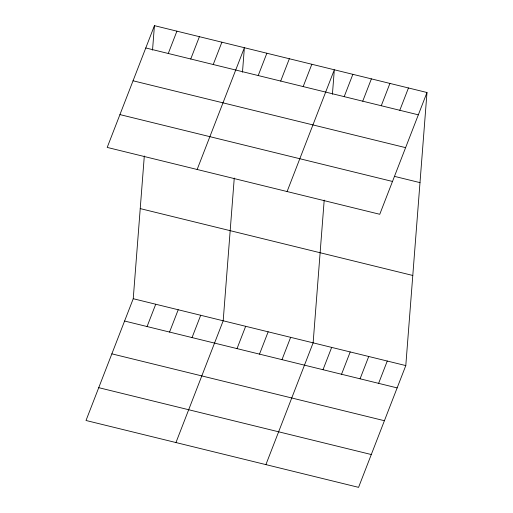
<?xml version="1.0" encoding="UTF-8"?>
<svg xmlns="http://www.w3.org/2000/svg" width="513" height="513" viewBox="0 0 513 513"><rect width="100%" height="100%" fill="white"/><g stroke="black" fill="none" stroke-linecap="round" stroke-linejoin="round"><path stroke-width="0.77" d="M426.989 92.513L379.761 214.28L107.204 147.417L154.432 25.65L426.989 92.513L405.796 365.583L358.568 487.35L86.011 420.487L133.239 298.72L144.313 155.997M152.528 50.152L154.432 25.65M234.261 178.062L223.187 320.785L175.953 442.552M242.476 72.218L244.374 47.715L197.146 169.482M324.203 200.128L313.129 342.851L265.901 464.618M332.418 94.283L334.322 69.781L287.088 191.548M168.264 53.48L176.914 31.165M190.746 58.995L199.403 36.686M213.235 64.51L221.892 42.201M147.071 326.55L155.728 304.235M258.206 75.546L266.863 53.23M169.559 332.065L178.21 309.749M280.694 81.06L289.345 58.751M192.042 337.58L200.698 315.271M303.177 86.575L311.833 64.266M237.019 348.616L245.669 326.3M344.197 96.643L352.854 74.327M259.501 354.13L268.158 331.815M362.736 101.189L371.386 78.874M281.99 359.645L290.64 337.336M381.268 105.736L389.918 83.42M399.8 110.282L408.457 87.967M323.01 369.706L331.661 347.397M341.543 374.259L350.199 351.944M360.075 378.806L368.732 356.49M378.613 383.352L387.264 361.037M145.775 47.965L418.332 114.829M133.047 80.785L405.603 147.648M394.51 176.376L420 182.628M119.933 114.598L392.49 181.461M140.235 208.605L412.792 275.468M133.239 298.72L405.796 365.583M124.588 321.029L397.145 387.899M111.853 353.848L384.417 420.718M98.74 387.668L371.297 454.531"/></g></svg>
